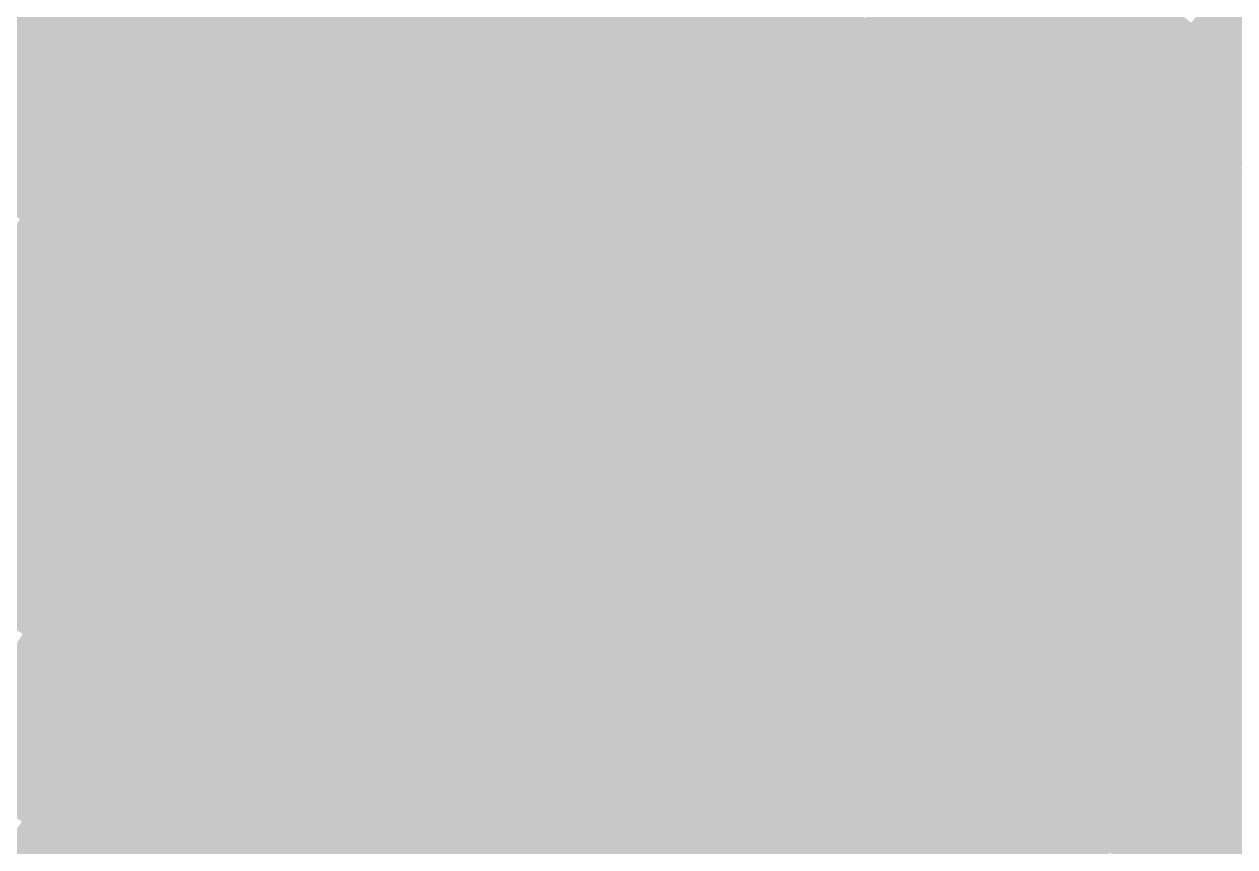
# Model space of a CAD drawing. Header units: inches. Extents: x -266 to 784, y -170 to 213.
# Drawn here: x 57.28 to 88.02, y 85 to 105.87 of the extents above; entities that cross this region are included whole.
import ezdxf

# ---------------------------------------------------------------- set-up
doc = ezdxf.new("R2010")
doc.units = ezdxf.units.IN
doc.header["$MEASUREMENT"] = 0

msp = doc.modelspace()

# ---------------------------------------------------------------- linework, layer by layer
at = {"color": 45, "true_color": 0x998e4c}
msp.add_solid([(79.823707, 107.629809), (80.419406, 108.433017), (82.441033, 105.638421), (83.056265, 106.426768)], dxfattribs=at)
at = {"color": 53, "true_color": 0xc8c663}
msp.add_solid([(60.626478, 107.0207), (61.119376, 107.890787), (63.234638, 105.500619), (63.74874, 106.358348)], dxfattribs=at)
at = {"color": 43, "true_color": 0xbfbb5f}
msp.add_solid([(64.262843, 107.216076), (64.776946, 108.073805), (66.874702, 105.606696), (67.4097, 106.451549)], dxfattribs=at)
at = {"color": 43, "true_color": 0xb6b15b}
msp.add_solid([(67.944698, 107.296403), (68.479695, 108.141256), (70.55742, 105.596641), (71.11299, 106.42811)], dxfattribs=at)
at = {"color": 55, "true_color": 0xaea656}
msp.add_solid([(71.66856, 107.25958), (72.22413, 108.09105), (74.279257, 105.468441), (74.855065, 106.286026)], dxfattribs=at)
at = {"color": 55, "true_color": 0xa59c52}
msp.add_solid([(75.430873, 107.103611), (76.006681, 107.921195), (78.036609, 105.220187), (78.632308, 106.023394)], dxfattribs=at)
at = {"color": 45, "true_color": 0x908548}
msp.add_solid([(83.671496, 107.215114), (84.286728, 108.003461), (86.277487, 105.129422), (86.91188, 105.902432)], dxfattribs=at)
at = {"color": 53, "true_color": 0xced068}
msp.add_solid([(57.039005, 106.712473), (57.510402, 107.594394), (59.640681, 105.280526), (60.133579, 106.150613)], dxfattribs=at)
at = {"color": 55, "true_color": 0x9d924e}
msp.add_solid([(79.228008, 106.826602), (79.823707, 107.629809), (81.825802, 104.850075), (82.441033, 105.638421)], dxfattribs=at)
at = {"color": 43, "true_color": 0xbbb55d}
msp.add_solid([(67.4097, 106.451549), (67.944698, 107.296403), (70.001849, 104.765171), (70.55742, 105.596641)], dxfattribs=at)
at = {"color": 57, "true_color": 0x887b43}
msp.add_solid([(87.546273, 106.675443), (88.180667, 107.448453), (90.137852, 104.494821), (90.791025, 105.25203)], dxfattribs=at)
at = {"color": 53, "true_color": 0xccca65}
msp.add_solid([(60.133579, 106.150613), (60.626478, 107.0207), (62.720535, 104.64289), (63.234638, 105.500619)], dxfattribs=at)
at = {"color": 43, "true_color": 0xc3bf61}
msp.add_solid([(63.74874, 106.358348), (64.262843, 107.216076), (66.339705, 104.761842), (66.874702, 105.606696)], dxfattribs=at)
at = {"color": 43, "true_color": 0xb2aa59}
msp.add_solid([(71.11299, 106.42811), (71.66856, 107.25958), (73.703449, 104.650856), (74.279257, 105.468441)], dxfattribs=at)
at = {"color": 55, "true_color": 0xaaa054}
msp.add_solid([(74.855065, 106.286026), (75.430873, 107.103611), (77.44091, 104.416979), (78.036609, 105.220187)], dxfattribs=at)
at = {"color": 45, "true_color": 0x94894a}
msp.add_solid([(83.056265, 106.426768), (83.671496, 107.215114), (85.643093, 104.356411), (86.277487, 105.129422)], dxfattribs=at)
at = {"color": 53, "true_color": 0xd3d46a}
msp.add_solid([(56.567608, 105.830552), (57.039005, 106.712473), (59.147783, 104.410439), (59.640681, 105.280526)], dxfattribs=at)
at = {"color": 55, "true_color": 0xa19650}
msp.add_solid([(78.632308, 106.023394), (79.228008, 106.826602), (81.21057, 104.061728), (81.825802, 104.850075)], dxfattribs=at)
at = {"color": 57, "true_color": 0x8c7f45}
msp.add_solid([(86.91188, 105.902432), (87.546273, 106.675443), (89.484679, 103.737612), (90.137852, 104.494821)], dxfattribs=at)
at = {"color": 53, "true_color": 0xc8c463}
msp.add_solid([(63.234638, 105.500619), (63.74874, 106.358348), (65.804707, 103.916989), (66.339705, 104.761842)], dxfattribs=at)
at = {"color": 43, "true_color": 0xbfb95f}
msp.add_solid([(66.874702, 105.606696), (67.4097, 106.451549), (69.446279, 103.933702), (70.001849, 104.765171)], dxfattribs=at)
at = {"color": 43, "true_color": 0xb6af5b}
msp.add_solid([(70.55742, 105.596641), (71.11299, 106.42811), (73.12764, 103.833271), (73.703449, 104.650856)], dxfattribs=at)
at = {"color": 45, "true_color": 0x998d4c}
msp.add_solid([(82.441033, 105.638421), (83.056265, 106.426768), (85.0087, 103.583401), (85.643093, 104.356411)], dxfattribs=at)
at = {"color": 53, "true_color": 0xd0ce68}
msp.add_solid([(59.640681, 105.280526), (60.133579, 106.150613), (62.206432, 103.785162), (62.720535, 104.64289)], dxfattribs=at)
at = {"color": 55, "true_color": 0xaea456}
msp.add_solid([(74.279257, 105.468441), (74.855065, 106.286026), (76.84521, 103.613772), (77.44091, 104.416979)], dxfattribs=at)
at = {"color": 53, "true_color": 0xd7d96c}
msp.add_solid([(56.096212, 104.94863), (56.567608, 105.830552), (58.654885, 103.540352), (59.147783, 104.410439)], dxfattribs=at)
at = {"color": 55, "true_color": 0xa59a52}
msp.add_solid([(78.036609, 105.220187), (78.632308, 106.023394), (80.595338, 103.273382), (81.21057, 104.061728)], dxfattribs=at)
at = {"color": 45, "true_color": 0x908348}
msp.add_solid([(86.277487, 105.129422), (86.91188, 105.902432), (88.831507, 102.980403), (89.484679, 103.737612)], dxfattribs=at)
at = {"color": 53, "true_color": 0xccc865}
msp.add_solid([(62.720535, 104.64289), (63.234638, 105.500619), (65.26971, 103.072135), (65.804707, 103.916989)], dxfattribs=at)
at = {"color": 43, "true_color": 0xc3bd61}
msp.add_solid([(66.339705, 104.761842), (66.874702, 105.606696), (68.890709, 103.102232), (69.446279, 103.933702)], dxfattribs=at)
at = {"color": 43, "true_color": 0xbbb35d}
msp.add_solid([(70.001849, 104.765171), (70.55742, 105.596641), (72.551832, 103.015686), (73.12764, 103.833271)], dxfattribs=at)
at = {"color": 43, "true_color": 0xb2a859}
msp.add_solid([(73.703449, 104.650856), (74.279257, 105.468441), (76.249511, 102.810564), (76.84521, 103.613772)], dxfattribs=at)
at = {"color": 55, "true_color": 0x9d914e}
msp.add_solid([(81.825802, 104.850075), (82.441033, 105.638421), (84.374307, 102.81039), (85.0087, 103.583401)], dxfattribs=at)
at = {"color": 53, "true_color": 0xd4d36a}
msp.add_solid([(59.147783, 104.410439), (59.640681, 105.280526), (61.692329, 102.927433), (62.206432, 103.785162)], dxfattribs=at)
at = {"color": 55, "true_color": 0xaa9e54}
msp.add_solid([(77.44091, 104.416979), (78.036609, 105.220187), (79.980107, 102.485036), (80.595338, 103.273382)], dxfattribs=at)
at = {"color": 45, "true_color": 0x94874a}
msp.add_solid([(85.643093, 104.356411), (86.277487, 105.129422), (88.178334, 102.223194), (88.831507, 102.980403)], dxfattribs=at)
at = {"color": 53, "true_color": 0xdbdd6e}
msp.add_solid([(55.624815, 104.066709), (56.096212, 104.94863), (58.161987, 102.670265), (58.654885, 103.540352)], dxfattribs=at)
at = {"color": 55, "true_color": 0xa19450}
msp.add_solid([(81.21057, 104.061728), (81.825802, 104.850075), (83.739914, 102.03738), (84.374307, 102.81039)], dxfattribs=at)
at = {"color": 53, "true_color": 0xd0cc68}
msp.add_solid([(62.206432, 103.785162), (62.720535, 104.64289), (64.734712, 102.227281), (65.26971, 103.072135)], dxfattribs=at)
at = {"color": 53, "true_color": 0xc8c163}
msp.add_solid([(65.804707, 103.916989), (66.339705, 104.761842), (68.335139, 102.270762), (68.890709, 103.102232)], dxfattribs=at)
at = {"color": 43, "true_color": 0xbfb75f}
msp.add_solid([(69.446279, 103.933702), (70.001849, 104.765171), (71.976024, 102.198102), (72.551832, 103.015686)], dxfattribs=at)
at = {"color": 43, "true_color": 0xb6ac5b}
msp.add_solid([(73.12764, 103.833271), (73.703449, 104.650856), (75.653812, 102.007356), (76.249511, 102.810564)], dxfattribs=at)
at = {"color": 53, "true_color": 0xd9d76c}
msp.add_solid([(58.654885, 103.540352), (59.147783, 104.410439), (61.178227, 102.069705), (61.692329, 102.927433)], dxfattribs=at)
at = {"color": 55, "true_color": 0xaea256}
msp.add_solid([(76.84521, 103.613772), (77.44091, 104.416979), (79.364875, 101.696689), (79.980107, 102.485036)], dxfattribs=at)
at = {"color": 45, "true_color": 0x998b4c}
msp.add_solid([(85.0087, 103.583401), (85.643093, 104.356411), (87.525161, 101.465985), (88.178334, 102.223194)], dxfattribs=at)
at = {"color": 53, "true_color": 0xdfe170}
msp.add_solid([(55.153418, 103.184788), (55.624815, 104.066709), (57.669088, 101.800178), (58.161987, 102.670265)], dxfattribs=at)
at = {"color": 53, "true_color": 0xccc565}
msp.add_solid([(65.26971, 103.072135), (65.804707, 103.916989), (67.779568, 101.439293), (68.335139, 102.270762)], dxfattribs=at)
at = {"color": 43, "true_color": 0xc3bb61}
msp.add_solid([(68.890709, 103.102232), (69.446279, 103.933702), (71.400216, 101.380517), (71.976024, 102.198102)], dxfattribs=at)
at = {"color": 55, "true_color": 0xa59852}
msp.add_solid([(80.595338, 103.273382), (81.21057, 104.061728), (83.10552, 101.264369), (83.739914, 102.03738)], dxfattribs=at)
at = {"color": 53, "true_color": 0xd4d06a}
msp.add_solid([(61.692329, 102.927433), (62.206432, 103.785162), (64.199714, 101.382428), (64.734712, 102.227281)], dxfattribs=at)
at = {"color": 43, "true_color": 0xbbb05d}
msp.add_solid([(72.551832, 103.015686), (73.12764, 103.833271), (75.058112, 101.204149), (75.653812, 102.007356)], dxfattribs=at)
at = {"color": 55, "true_color": 0xb2a659}
msp.add_solid([(76.249511, 102.810564), (76.84521, 103.613772), (78.749644, 100.908343), (79.364875, 101.696689)], dxfattribs=at)
at = {"color": 45, "true_color": 0x9d8f4e}
msp.add_solid([(84.374307, 102.81039), (85.0087, 103.583401), (86.871988, 100.708777), (87.525161, 101.465985)], dxfattribs=at)
at = {"color": 53, "true_color": 0xdddb6e}
msp.add_solid([(58.161987, 102.670265), (58.654885, 103.540352), (60.664124, 101.211976), (61.178227, 102.069705)], dxfattribs=at)
at = {"color": 61, "true_color": 0xe4e572}
msp.add_solid([(54.682021, 102.302867), (55.153418, 103.184788), (57.17619, 100.930091), (57.669088, 101.800178)], dxfattribs=at)
at = {"color": 53, "true_color": 0xd0ca68}
msp.add_solid([(64.734712, 102.227281), (65.26971, 103.072135), (67.223998, 100.607823), (67.779568, 101.439293)], dxfattribs=at)
at = {"color": 43, "true_color": 0xc8bf63}
msp.add_solid([(68.335139, 102.270762), (68.890709, 103.102232), (70.824408, 100.562932), (71.400216, 101.380517)], dxfattribs=at)
at = {"color": 43, "true_color": 0xbfb55f}
msp.add_solid([(71.976024, 102.198102), (72.551832, 103.015686), (74.462413, 100.400941), (75.058112, 101.204149)], dxfattribs=at)
at = {"color": 55, "true_color": 0xaa9c54}
msp.add_solid([(79.980107, 102.485036), (80.595338, 103.273382), (82.471127, 100.491359), (83.10552, 101.264369)], dxfattribs=at)
at = {"color": 53, "true_color": 0xe1df70}
msp.add_solid([(57.669088, 101.800178), (58.161987, 102.670265), (60.150021, 100.354247), (60.664124, 101.211976)], dxfattribs=at)
at = {"color": 53, "true_color": 0xd9d46c}
msp.add_solid([(61.178227, 102.069705), (61.692329, 102.927433), (63.664717, 100.537574), (64.199714, 101.382428)], dxfattribs=at)
at = {"color": 43, "true_color": 0xb6aa5b}
msp.add_solid([(75.653812, 102.007356), (76.249511, 102.810564), (78.134412, 100.119996), (78.749644, 100.908343)], dxfattribs=at)
at = {"color": 55, "true_color": 0xa19350}
msp.add_solid([(83.739914, 102.03738), (84.374307, 102.81039), (86.218815, 99.951568), (86.871988, 100.708777)], dxfattribs=at)
at = {"color": 55, "true_color": 0xaea056}
msp.add_solid([(79.364875, 101.696689), (79.980107, 102.485036), (81.836734, 99.718348), (82.471127, 100.491359)], dxfattribs=at)
at = {"color": 53, "true_color": 0xddd96e}
msp.add_solid([(60.664124, 101.211976), (61.178227, 102.069705), (63.129719, 99.692721), (63.664717, 100.537574)], dxfattribs=at)
at = {"color": 53, "true_color": 0xd4ce6a}
msp.add_solid([(64.199714, 101.382428), (64.734712, 102.227281), (66.668428, 99.776353), (67.223998, 100.607823)], dxfattribs=at)
at = {"color": 53, "true_color": 0xccc365}
msp.add_solid([(67.779568, 101.439293), (68.335139, 102.270762), (70.248599, 99.745347), (70.824408, 100.562932)], dxfattribs=at)
at = {"color": 43, "true_color": 0xc3b961}
msp.add_solid([(71.400216, 101.380517), (71.976024, 102.198102), (73.866714, 99.597734), (74.462413, 100.400941)], dxfattribs=at)
at = {"color": 45, "true_color": 0x99894c}
msp.add_solid([(87.525161, 101.465985), (88.178334, 102.223194), (89.9889, 99.287451), (90.660459, 100.028402)], dxfattribs=at)
at = {"color": 41, "true_color": 0xe5e472}
msp.add_solid([(57.17619, 100.930091), (57.669088, 101.800178), (59.635918, 99.496519), (60.150021, 100.354247)], dxfattribs=at)
at = {"color": 43, "true_color": 0xbbae5d}
msp.add_solid([(75.058112, 101.204149), (75.653812, 102.007356), (77.51918, 99.33165), (78.134412, 100.119996)], dxfattribs=at)
at = {"color": 55, "true_color": 0xa59652}
msp.add_solid([(83.10552, 101.264369), (83.739914, 102.03738), (85.565642, 99.194359), (86.218815, 99.951568)], dxfattribs=at)
at = {"color": 53, "true_color": 0xd0c768}
msp.add_solid([(67.223998, 100.607823), (67.779568, 101.439293), (69.672791, 98.927762), (70.248599, 99.745347)], dxfattribs=at)
at = {"color": 55, "true_color": 0xb2a459}
msp.add_solid([(78.749644, 100.908343), (79.364875, 101.696689), (81.20234, 98.945338), (81.836734, 99.718348)], dxfattribs=at)
at = {"color": 45, "true_color": 0x9d8d4e}
msp.add_solid([(86.871988, 100.708777), (87.525161, 101.465985), (89.317341, 98.5465), (89.9889, 99.287451)], dxfattribs=at)
at = {"color": 53, "true_color": 0xe1dd70}
msp.add_solid([(60.150021, 100.354247), (60.664124, 101.211976), (62.594722, 98.847867), (63.129719, 99.692721)], dxfattribs=at)
at = {"color": 53, "true_color": 0xd9d26c}
msp.add_solid([(63.664717, 100.537574), (64.199714, 101.382428), (66.112858, 98.944884), (66.668428, 99.776353)], dxfattribs=at)
at = {"color": 43, "true_color": 0xc8bd63}
msp.add_solid([(70.824408, 100.562932), (71.400216, 101.380517), (73.271014, 98.794526), (73.866714, 99.597734)], dxfattribs=at)
at = {"color": 43, "true_color": 0xbfb25f}
msp.add_solid([(74.462413, 100.400941), (75.058112, 101.204149), (76.903949, 98.543303), (77.51918, 99.33165)], dxfattribs=at)
at = {"color": 55, "true_color": 0xaa9a54}
msp.add_solid([(82.471127, 100.491359), (83.10552, 101.264369), (84.91247, 98.43715), (85.565642, 99.194359)], dxfattribs=at)
at = {"color": 41, "true_color": 0xeae874}
msp.add_solid([(56.683292, 100.060004), (57.17619, 100.930091), (59.121816, 98.63879), (59.635918, 99.496519)], dxfattribs=at)
at = {"color": 43, "true_color": 0xb6a85b}
msp.add_solid([(78.134412, 100.119996), (78.749644, 100.908343), (80.567947, 98.172328), (81.20234, 98.945338)], dxfattribs=at)
at = {"color": 53, "true_color": 0xddd66e}
msp.add_solid([(63.129719, 99.692721), (63.664717, 100.537574), (65.557287, 98.113414), (66.112858, 98.944884)], dxfattribs=at)
at = {"color": 53, "true_color": 0xd4cb6a}
msp.add_solid([(66.668428, 99.776353), (67.223998, 100.607823), (69.096983, 98.110178), (69.672791, 98.927762)], dxfattribs=at)
at = {"color": 53, "true_color": 0xccc165}
msp.add_solid([(70.248599, 99.745347), (70.824408, 100.562932), (72.675315, 97.991319), (73.271014, 98.794526)], dxfattribs=at)
at = {"color": 55, "true_color": 0xa19150}
msp.add_solid([(86.218815, 99.951568), (86.871988, 100.708777), (88.645782, 97.805549), (89.317341, 98.5465)], dxfattribs=at)
at = {"color": 41, "true_color": 0xe5e172}
msp.add_solid([(59.635918, 99.496519), (60.150021, 100.354247), (62.059724, 98.003014), (62.594722, 98.847867)], dxfattribs=at)
at = {"color": 43, "true_color": 0xc3b661}
msp.add_solid([(73.866714, 99.597734), (74.462413, 100.400941), (76.288717, 97.754957), (76.903949, 98.543303)], dxfattribs=at)
at = {"color": 55, "true_color": 0xae9e56}
msp.add_solid([(81.836734, 99.718348), (82.471127, 100.491359), (84.259297, 97.679941), (84.91247, 98.43715)], dxfattribs=at)
at = {"color": 41, "true_color": 0xeeec76}
msp.add_solid([(56.190394, 99.189917), (56.683292, 100.060004), (58.607713, 97.781062), (59.121816, 98.63879)], dxfattribs=at)
at = {"color": 43, "true_color": 0xbbac5d}
msp.add_solid([(77.51918, 99.33165), (78.134412, 100.119996), (79.933554, 97.399317), (80.567947, 98.172328)], dxfattribs=at)
at = {"color": 55, "true_color": 0xa59452}
msp.add_solid([(85.565642, 99.194359), (86.218815, 99.951568), (87.974223, 97.064597), (88.645782, 97.805549)], dxfattribs=at)
at = {"color": 53, "true_color": 0xe1da70}
msp.add_solid([(62.594722, 98.847867), (63.129719, 99.692721), (65.001717, 97.281945), (65.557287, 98.113414)], dxfattribs=at)
at = {"color": 53, "true_color": 0xd9cf6c}
msp.add_solid([(66.112858, 98.944884), (66.668428, 99.776353), (68.521175, 97.292593), (69.096983, 98.110178)], dxfattribs=at)
at = {"color": 53, "true_color": 0xd0c568}
msp.add_solid([(69.672791, 98.927762), (70.248599, 99.745347), (72.079616, 97.188111), (72.675315, 97.991319)], dxfattribs=at)
at = {"color": 43, "true_color": 0xc8ba63}
msp.add_solid([(73.271014, 98.794526), (73.866714, 99.597734), (75.673486, 96.966611), (76.288717, 97.754957)], dxfattribs=at)
at = {"color": 55, "true_color": 0xb2a259}
msp.add_solid([(81.20234, 98.945338), (81.836734, 99.718348), (83.606124, 96.922732), (84.259297, 97.679941)], dxfattribs=at)
at = {"color": 41, "true_color": 0xeae574}
msp.add_solid([(59.121816, 98.63879), (59.635918, 99.496519), (61.524726, 97.15816), (62.059724, 98.003014)], dxfattribs=at)
at = {"color": 43, "true_color": 0xbfb05f}
msp.add_solid([(76.903949, 98.543303), (77.51918, 99.33165), (79.299161, 96.626307), (79.933554, 97.399317)], dxfattribs=at)
at = {"color": 51, "true_color": 0xf2f079}
msp.add_solid([(55.697496, 98.31983), (56.190394, 99.189917), (58.09361, 96.923333), (58.607713, 97.781062)], dxfattribs=at)
at = {"color": 55, "true_color": 0xaa9854}
msp.add_solid([(84.91247, 98.43715), (85.565642, 99.194359), (87.302664, 96.323646), (87.974223, 97.064597)], dxfattribs=at)
at = {"color": 41, "true_color": 0xe5de72}
msp.add_solid([(62.059724, 98.003014), (62.594722, 98.847867), (64.446147, 96.450475), (65.001717, 97.281945)], dxfattribs=at)
at = {"color": 53, "true_color": 0xddd36e}
msp.add_solid([(65.557287, 98.113414), (66.112858, 98.944884), (67.945367, 96.475008), (68.521175, 97.292593)], dxfattribs=at)
at = {"color": 53, "true_color": 0xd4c96a}
msp.add_solid([(69.096983, 98.110178), (69.672791, 98.927762), (71.483917, 96.384904), (72.079616, 97.188111)], dxfattribs=at)
at = {"color": 43, "true_color": 0xccbe65}
msp.add_solid([(72.675315, 97.991319), (73.271014, 98.794526), (75.058254, 96.178264), (75.673486, 96.966611)], dxfattribs=at)
at = {"color": 43, "true_color": 0xb6a65b}
msp.add_solid([(80.567947, 98.172328), (81.20234, 98.945338), (82.952951, 96.165524), (83.606124, 96.922732)], dxfattribs=at)
at = {"color": 41, "true_color": 0xeee976}
msp.add_solid([(58.607713, 97.781062), (59.121816, 98.63879), (60.989729, 96.313306), (61.524726, 97.15816)], dxfattribs=at)
at = {"color": 43, "true_color": 0xc3b461}
msp.add_solid([(76.288717, 97.754957), (76.903949, 98.543303), (78.664767, 95.853296), (79.299161, 96.626307)], dxfattribs=at)
at = {"color": 55, "true_color": 0xae9c56}
msp.add_solid([(84.259297, 97.679941), (84.91247, 98.43715), (86.631105, 95.582695), (87.302664, 96.323646)], dxfattribs=at)
at = {"color": 51, "true_color": 0xf6f57b}
msp.add_solid([(55.204598, 97.449743), (55.697496, 98.31983), (57.579507, 96.065604), (58.09361, 96.923333)], dxfattribs=at)
at = {"color": 53, "true_color": 0xe1d770}
msp.add_solid([(65.001717, 97.281945), (65.557287, 98.113414), (67.369558, 95.657423), (67.945367, 96.475008)], dxfattribs=at)
at = {"color": 53, "true_color": 0xd9cd6c}
msp.add_solid([(68.521175, 97.292593), (69.096983, 98.110178), (70.888217, 95.581696), (71.483917, 96.384904)], dxfattribs=at)
at = {"color": 43, "true_color": 0xbbaa5d}
msp.add_solid([(79.933554, 97.399317), (80.567947, 98.172328), (82.299778, 95.408315), (82.952951, 96.165524)], dxfattribs=at)
at = {"color": 41, "true_color": 0xf2ed79}
msp.add_solid([(58.09361, 96.923333), (58.607713, 97.781062), (60.454731, 95.468453), (60.989729, 96.313306)], dxfattribs=at)
at = {"color": 41, "true_color": 0xeae274}
msp.add_solid([(61.524726, 97.15816), (62.059724, 98.003014), (63.890577, 95.619005), (64.446147, 96.450475)], dxfattribs=at)
at = {"color": 53, "true_color": 0xd0c268}
msp.add_solid([(72.079616, 97.188111), (72.675315, 97.991319), (74.443022, 95.389918), (75.058254, 96.178264)], dxfattribs=at)
at = {"color": 43, "true_color": 0xc8b863}
msp.add_solid([(75.673486, 96.966611), (76.288717, 97.754957), (78.030374, 95.080286), (78.664767, 95.853296)], dxfattribs=at)
at = {"color": 55, "true_color": 0xa59352}
msp.add_solid([(87.974223, 97.064597), (88.645782, 97.805549), (90.329811, 94.876368), (91.019352, 95.600615)], dxfattribs=at)
at = {"color": 51, "true_color": 0xfbf97d}
msp.add_solid([(54.711699, 96.579656), (55.204598, 97.449743), (57.065405, 95.207876), (57.579507, 96.065604)], dxfattribs=at)
at = {"color": 55, "true_color": 0xb2a059}
msp.add_solid([(83.606124, 96.922732), (84.259297, 97.679941), (85.959546, 94.841744), (86.631105, 95.582695)], dxfattribs=at)
at = {"color": 41, "true_color": 0xeee676}
msp.add_solid([(60.989729, 96.313306), (61.524726, 97.15816), (63.335007, 94.787536), (63.890577, 95.619005)], dxfattribs=at)
at = {"color": 41, "true_color": 0xe5db72}
msp.add_solid([(64.446147, 96.450475), (65.001717, 97.281945), (66.79375, 94.839838), (67.369558, 95.657423)], dxfattribs=at)
at = {"color": 53, "true_color": 0xddd16e}
msp.add_solid([(67.945367, 96.475008), (68.521175, 97.292593), (70.292518, 94.778489), (70.888217, 95.581696)], dxfattribs=at)
at = {"color": 53, "true_color": 0xd4c66a}
msp.add_solid([(71.483917, 96.384904), (72.079616, 97.188111), (73.827791, 94.601571), (74.443022, 95.389918)], dxfattribs=at)
at = {"color": 43, "true_color": 0xbfae5f}
msp.add_solid([(79.299161, 96.626307), (79.933554, 97.399317), (81.646605, 94.651106), (82.299778, 95.408315)], dxfattribs=at)
at = {"color": 51, "true_color": 0xf6f27b}
msp.add_solid([(57.579507, 96.065604), (58.09361, 96.923333), (59.919733, 94.623599), (60.454731, 95.468453)], dxfattribs=at)
at = {"color": 43, "true_color": 0xccbc65}
msp.add_solid([(75.058254, 96.178264), (75.673486, 96.966611), (77.395981, 94.307275), (78.030374, 95.080286)], dxfattribs=at)
at = {"color": 33, "true_color": 0xb6a45b}
msp.add_solid([(82.952951, 96.165524), (83.606124, 96.922732), (85.287987, 94.100793), (85.959546, 94.841744)], dxfattribs=at)
at = {"color": 55, "true_color": 0xaa9654}
msp.add_solid([(87.302664, 96.323646), (87.974223, 97.064597), (89.640271, 94.152121), (90.329811, 94.876368)], dxfattribs=at)
at = {"color": 43, "true_color": 0xc3b261}
msp.add_solid([(78.664767, 95.853296), (79.299161, 96.626307), (80.993433, 93.893897), (81.646605, 94.651106)], dxfattribs=at)
at = {"color": 41, "true_color": 0xf2eb79}
msp.add_solid([(60.454731, 95.468453), (60.989729, 96.313306), (62.779436, 93.956066), (63.335007, 94.787536)], dxfattribs=at)
at = {"color": 41, "true_color": 0xeae074}
msp.add_solid([(63.890577, 95.619005), (64.446147, 96.450475), (66.217942, 94.022254), (66.79375, 94.839838)], dxfattribs=at)
at = {"color": 53, "true_color": 0xe1d570}
msp.add_solid([(67.369558, 95.657423), (67.945367, 96.475008), (69.696819, 93.975281), (70.292518, 94.778489)], dxfattribs=at)
at = {"color": 53, "true_color": 0xd9ca6c}
msp.add_solid([(70.888217, 95.581696), (71.483917, 96.384904), (73.212559, 93.813225), (73.827791, 94.601571)], dxfattribs=at)
at = {"color": 55, "true_color": 0xae9a56}
msp.add_solid([(86.631105, 95.582695), (87.302664, 96.323646), (88.95073, 93.427874), (89.640271, 94.152121)], dxfattribs=at)
at = {"color": 51, "true_color": 0xfbf67d}
msp.add_solid([(57.065405, 95.207876), (57.579507, 96.065604), (59.384736, 93.778746), (59.919733, 94.623599)], dxfattribs=at)
at = {"color": 53, "true_color": 0xd0c068}
msp.add_solid([(74.443022, 95.389918), (75.058254, 96.178264), (76.761587, 93.534265), (77.395981, 94.307275)], dxfattribs=at)
at = {"color": 43, "true_color": 0xbba85d}
msp.add_solid([(82.299778, 95.408315), (82.952951, 96.165524), (84.616428, 93.359842), (85.287987, 94.100793)], dxfattribs=at)
at = {"color": 41, "true_color": 0xeee476}
msp.add_solid([(63.335007, 94.787536), (63.890577, 95.619005), (65.642134, 93.204669), (66.217942, 94.022254)], dxfattribs=at)
at = {"color": 41, "true_color": 0xe5d972}
msp.add_solid([(66.79375, 94.839838), (67.369558, 95.657423), (69.101119, 93.172074), (69.696819, 93.975281)], dxfattribs=at)
at = {"color": 43, "true_color": 0xc8b663}
msp.add_solid([(78.030374, 95.080286), (78.664767, 95.853296), (80.34026, 93.136688), (80.993433, 93.893897)], dxfattribs=at)
at = {"color": 41, "true_color": 0xf6ef7b}
msp.add_solid([(59.919733, 94.623599), (60.454731, 95.468453), (62.223866, 93.124597), (62.779436, 93.956066)], dxfattribs=at)
at = {"color": 53, "true_color": 0xddce6e}
msp.add_solid([(70.292518, 94.778489), (70.888217, 95.581696), (72.597328, 93.024878), (73.212559, 93.813225)], dxfattribs=at)
at = {"color": 53, "true_color": 0xd4c46a}
msp.add_solid([(73.827791, 94.601571), (74.443022, 95.389918), (76.127194, 92.761254), (76.761587, 93.534265)], dxfattribs=at)
at = {"color": 43, "true_color": 0xbfab5f}
msp.add_solid([(81.646605, 94.651106), (82.299778, 95.408315), (83.944869, 92.618891), (84.616428, 93.359842)], dxfattribs=at)
at = {"color": 55, "true_color": 0xb29e59}
msp.add_solid([(85.959546, 94.841744), (86.631105, 95.582695), (88.26119, 92.703627), (88.95073, 93.427874)], dxfattribs=at)
at = {"color": 51, "true_color": 0xfffa7f}
msp.add_solid([(56.551302, 94.350147), (57.065405, 95.207876), (58.849738, 92.933892), (59.384736, 93.778746)], dxfattribs=at)
at = {"color": 43, "true_color": 0xccb965}
msp.add_solid([(77.395981, 94.307275), (78.030374, 95.080286), (79.687087, 92.379479), (80.34026, 93.136688)], dxfattribs=at)
at = {"color": 41, "true_color": 0xf2e879}
msp.add_solid([(62.779436, 93.956066), (63.335007, 94.787536), (65.066326, 92.387084), (65.642134, 93.204669)], dxfattribs=at)
at = {"color": 41, "true_color": 0xeadd74}
msp.add_solid([(66.217942, 94.022254), (66.79375, 94.839838), (68.50542, 92.368866), (69.101119, 93.172074)], dxfattribs=at)
at = {"color": 53, "true_color": 0xe1d270}
msp.add_solid([(69.696819, 93.975281), (70.292518, 94.778489), (71.982096, 92.236532), (72.597328, 93.024878)], dxfattribs=at)
at = {"color": 33, "true_color": 0xb6a25b}
msp.add_solid([(85.287987, 94.100793), (85.959546, 94.841744), (87.571649, 91.97938), (88.26119, 92.703627)], dxfattribs=at)
at = {"color": 51, "true_color": 0xfbf37d}
msp.add_solid([(59.384736, 93.778746), (59.919733, 94.623599), (61.668296, 92.293127), (62.223866, 93.124597)], dxfattribs=at)
at = {"color": 53, "true_color": 0xd9c86c}
msp.add_solid([(73.212559, 93.813225), (73.827791, 94.601571), (75.492801, 91.988244), (76.127194, 92.761254)], dxfattribs=at)
at = {"color": 43, "true_color": 0xc3af61}
msp.add_solid([(80.993433, 93.893897), (81.646605, 94.651106), (83.27331, 91.87794), (83.944869, 92.618891)], dxfattribs=at)
at = {"color": 51, "true_color": 0xfefb7a}
msp.add_solid([(56.037199, 93.492418), (56.551302, 94.350147), (58.314741, 92.089039), (58.849738, 92.933892)], dxfattribs=at)
at = {"color": 43, "true_color": 0xd0bd68}
msp.add_solid([(76.761587, 93.534265), (77.395981, 94.307275), (79.033914, 91.62227), (79.687087, 92.379479)], dxfattribs=at)
at = {"color": 33, "true_color": 0xbba55d}
msp.add_solid([(84.616428, 93.359842), (85.287987, 94.100793), (86.882109, 91.255132), (87.571649, 91.97938)], dxfattribs=at)
at = {"color": 51, "true_color": 0xfff77f}
msp.add_solid([(58.849738, 92.933892), (59.384736, 93.778746), (61.112726, 91.461657), (61.668296, 92.293127)], dxfattribs=at)
at = {"color": 41, "true_color": 0xf6ec7b}
msp.add_solid([(62.223866, 93.124597), (62.779436, 93.956066), (64.490517, 91.569499), (65.066326, 92.387084)], dxfattribs=at)
at = {"color": 41, "true_color": 0xeee176}
msp.add_solid([(65.642134, 93.204669), (66.217942, 94.022254), (67.909721, 91.565659), (68.50542, 92.368866)], dxfattribs=at)
at = {"color": 53, "true_color": 0xe5d672}
msp.add_solid([(69.101119, 93.172074), (69.696819, 93.975281), (71.366865, 91.448186), (71.982096, 92.236532)], dxfattribs=at)
at = {"color": 53, "true_color": 0xddcc6e}
msp.add_solid([(72.597328, 93.024878), (73.212559, 93.813225), (74.858408, 91.215233), (75.492801, 91.988244)], dxfattribs=at)
at = {"color": 43, "true_color": 0xc8b363}
msp.add_solid([(80.34026, 93.136688), (80.993433, 93.893897), (82.601751, 91.136988), (83.27331, 91.87794)], dxfattribs=at)
at = {"color": 51, "true_color": 0xfefb73}
msp.add_solid([(55.523096, 92.63469), (56.037199, 93.492418), (57.779743, 91.244185), (58.314741, 92.089039)], dxfattribs=at)
at = {"color": 53, "true_color": 0xd4c16a}
msp.add_solid([(76.127194, 92.761254), (76.761587, 93.534265), (78.380741, 90.865062), (79.033914, 91.62227)], dxfattribs=at)
at = {"color": 41, "true_color": 0xf2e579}
msp.add_solid([(65.066326, 92.387084), (65.642134, 93.204669), (67.314021, 90.762451), (67.909721, 91.565659)], dxfattribs=at)
at = {"color": 41, "true_color": 0xeada74}
msp.add_solid([(68.50542, 92.368866), (69.101119, 93.172074), (70.751633, 90.659839), (71.366865, 91.448186)], dxfattribs=at)
at = {"color": 43, "true_color": 0xccb765}
msp.add_solid([(79.687087, 92.379479), (80.34026, 93.136688), (81.930192, 90.396037), (82.601751, 91.136988)], dxfattribs=at)
at = {"color": 43, "true_color": 0xbfa95f}
msp.add_solid([(83.944869, 92.618891), (84.616428, 93.359842), (86.192568, 90.530885), (86.882109, 91.255132)], dxfattribs=at)
at = {"color": 51, "true_color": 0xfef87a}
msp.add_solid([(58.314741, 92.089039), (58.849738, 92.933892), (60.557155, 90.630188), (61.112726, 91.461657)], dxfattribs=at)
at = {"color": 51, "true_color": 0xfbf07d}
msp.add_solid([(61.668296, 92.293127), (62.223866, 93.124597), (63.914709, 90.751914), (64.490517, 91.569499)], dxfattribs=at)
at = {"color": 53, "true_color": 0xe1cf70}
msp.add_solid([(71.982096, 92.236532), (72.597328, 93.024878), (74.224014, 90.442223), (74.858408, 91.215233)], dxfattribs=at)
at = {"color": 51, "true_color": 0xfefa6d}
msp.add_solid([(55.008994, 91.776961), (55.523096, 92.63469), (57.244745, 90.399331), (57.779743, 91.244185)], dxfattribs=at)
at = {"color": 53, "true_color": 0xd9c56c}
msp.add_solid([(75.492801, 91.988244), (76.127194, 92.761254), (77.727568, 90.107853), (78.380741, 90.865062)], dxfattribs=at)
at = {"color": 43, "true_color": 0xc3ad61}
msp.add_solid([(83.27331, 91.87794), (83.944869, 92.618891), (85.503028, 89.806638), (86.192568, 90.530885)], dxfattribs=at)
at = {"color": 33, "true_color": 0xb6a05b}
msp.add_solid([(87.571649, 91.97938), (88.26119, 92.703627), (89.802561, 89.802561), (90.509668, 90.509668)], dxfattribs=at)
at = {"color": 51, "true_color": 0xfff47f}
msp.add_solid([(61.112726, 91.461657), (61.668296, 92.293127), (63.338901, 89.934329), (63.914709, 90.751914)], dxfattribs=at)
at = {"color": 41, "true_color": 0xf6e97b}
msp.add_solid([(64.490517, 91.569499), (65.066326, 92.387084), (66.718322, 89.959244), (67.314021, 90.762451)], dxfattribs=at)
at = {"color": 41, "true_color": 0xeede76}
msp.add_solid([(67.909721, 91.565659), (68.50542, 92.368866), (70.136401, 89.871493), (70.751633, 90.659839)], dxfattribs=at)
at = {"color": 53, "true_color": 0xe5d372}
msp.add_solid([(71.366865, 91.448186), (71.982096, 92.236532), (73.589621, 89.669213), (74.224014, 90.442223)], dxfattribs=at)
at = {"color": 43, "true_color": 0xd0bb68}
msp.add_solid([(79.033914, 91.62227), (79.687087, 92.379479), (81.258634, 89.655086), (81.930192, 90.396037)], dxfattribs=at)
at = {"color": 51, "true_color": 0xfef773}
msp.add_solid([(57.779743, 91.244185), (58.314741, 92.089039), (60.001585, 89.798718), (60.557155, 90.630188)], dxfattribs=at)
at = {"color": 53, "true_color": 0xddc96e}
msp.add_solid([(74.858408, 91.215233), (75.492801, 91.988244), (77.074395, 89.350644), (77.727568, 90.107853)], dxfattribs=at)
at = {"color": 33, "true_color": 0xbba35d}
msp.add_solid([(86.882109, 91.255132), (87.571649, 91.97938), (89.095454, 89.095454), (89.802561, 89.802561)], dxfattribs=at)
at = {"color": 43, "true_color": 0xd4bf6a}
msp.add_solid([(78.380741, 90.865062), (79.033914, 91.62227), (80.587075, 88.914135), (81.258634, 89.655086)], dxfattribs=at)
at = {"color": 43, "true_color": 0xc8b163}
msp.add_solid([(82.601751, 91.136988), (83.27331, 91.87794), (84.813487, 89.082391), (85.503028, 89.806638)], dxfattribs=at)
at = {"color": 51, "true_color": 0xfef47a}
msp.add_solid([(60.557155, 90.630188), (61.112726, 91.461657), (62.763093, 89.116745), (63.338901, 89.934329)], dxfattribs=at)
at = {"color": 41, "true_color": 0xfbed7d}
msp.add_solid([(63.914709, 90.751914), (64.490517, 91.569499), (66.122623, 89.156036), (66.718322, 89.959244)], dxfattribs=at)
at = {"color": 41, "true_color": 0xf2e279}
msp.add_solid([(67.314021, 90.762451), (67.909721, 91.565659), (69.52117, 89.083146), (70.136401, 89.871493)], dxfattribs=at)
at = {"color": 41, "true_color": 0xead774}
msp.add_solid([(70.751633, 90.659839), (71.366865, 91.448186), (72.955228, 88.896202), (73.589621, 89.669213)], dxfattribs=at)
at = {"color": 51, "true_color": 0xfef76d}
msp.add_solid([(57.244745, 90.399331), (57.779743, 91.244185), (59.446015, 88.967249), (60.001585, 89.798718)], dxfattribs=at)
at = {"color": 53, "true_color": 0xe1cd70}
msp.add_solid([(74.224014, 90.442223), (74.858408, 91.215233), (76.421223, 88.593435), (77.074395, 89.350644)], dxfattribs=at)
at = {"color": 43, "true_color": 0xccb565}
msp.add_solid([(81.930192, 90.396037), (82.601751, 91.136988), (84.123946, 88.358144), (84.813487, 89.082391)], dxfattribs=at)
at = {"color": 43, "true_color": 0xbfa75f}
msp.add_solid([(86.192568, 90.530885), (86.882109, 91.255132), (88.388348, 88.388348), (89.095454, 89.095454)], dxfattribs=at)
at = {"color": 51, "true_color": 0xfff17f}
msp.add_solid([(63.338901, 89.934329), (63.914709, 90.751914), (65.526923, 88.352828), (66.122623, 89.156036)], dxfattribs=at)
at = {"color": 41, "true_color": 0xf6e67b}
msp.add_solid([(66.718322, 89.959244), (67.314021, 90.762451), (68.905938, 88.2948), (69.52117, 89.083146)], dxfattribs=at)
at = {"color": 53, "true_color": 0xd9c26c}
msp.add_solid([(77.727568, 90.107853), (78.380741, 90.865062), (79.915516, 88.173184), (80.587075, 88.914135)], dxfattribs=at)
at = {"color": 51, "true_color": 0xfef666}
msp.add_solid([(56.709748, 89.554478), (57.244745, 90.399331), (58.890445, 88.135779), (59.446015, 88.967249)], dxfattribs=at)
at = {"color": 51, "true_color": 0xfef473}
msp.add_solid([(60.001585, 89.798718), (60.557155, 90.630188), (62.187285, 88.29916), (62.763093, 89.116745)], dxfattribs=at)
at = {"color": 41, "true_color": 0xeedb76}
msp.add_solid([(70.136401, 89.871493), (70.751633, 90.659839), (72.320834, 88.123192), (72.955228, 88.896202)], dxfattribs=at)
at = {"color": 53, "true_color": 0xe5d172}
msp.add_solid([(73.589621, 89.669213), (74.224014, 90.442223), (75.76805, 87.836226), (76.421223, 88.593435)], dxfattribs=at)
at = {"color": 43, "true_color": 0xd0b868}
msp.add_solid([(81.258634, 89.655086), (81.930192, 90.396037), (83.434406, 87.633897), (84.123946, 88.358144)], dxfattribs=at)
at = {"color": 43, "true_color": 0xc3ab61}
msp.add_solid([(85.503028, 89.806638), (86.192568, 90.530885), (87.681241, 87.681241), (88.388348, 88.388348)], dxfattribs=at)
at = {"color": 53, "true_color": 0xddc66e}
msp.add_solid([(77.074395, 89.350644), (77.727568, 90.107853), (79.243957, 87.432233), (79.915516, 88.173184)], dxfattribs=at)
at = {"color": 51, "true_color": 0xfef36d}
msp.add_solid([(59.446015, 88.967249), (60.001585, 89.798718), (61.611476, 87.481575), (62.187285, 88.29916)], dxfattribs=at)
at = {"color": 51, "true_color": 0xfef17a}
msp.add_solid([(62.763093, 89.116745), (63.338901, 89.934329), (64.931224, 87.549621), (65.526923, 88.352828)], dxfattribs=at)
at = {"color": 41, "true_color": 0xfbea7d}
msp.add_solid([(66.122623, 89.156036), (66.718322, 89.959244), (68.290707, 87.506453), (68.905938, 88.2948)], dxfattribs=at)
at = {"color": 41, "true_color": 0xf2df79}
msp.add_solid([(69.52117, 89.083146), (70.136401, 89.871493), (71.686441, 87.350181), (72.320834, 88.123192)], dxfattribs=at)
at = {"color": 43, "true_color": 0xc8ae63}
msp.add_solid([(84.813487, 89.082391), (85.503028, 89.806638), (86.974134, 86.974134), (87.681241, 87.681241)], dxfattribs=at)
at = {"color": 51, "true_color": 0xfef660}
msp.add_solid([(56.17475, 88.709624), (56.709748, 89.554478), (58.334874, 87.304309), (58.890445, 88.135779)], dxfattribs=at)
at = {"color": 41, "true_color": 0xead574}
msp.add_solid([(72.955228, 88.896202), (73.589621, 89.669213), (75.114877, 87.079017), (75.76805, 87.836226)], dxfattribs=at)
at = {"color": 43, "true_color": 0xd4bc6a}
msp.add_solid([(80.587075, 88.914135), (81.258634, 89.655086), (82.744865, 86.90965), (83.434406, 87.633897)], dxfattribs=at)
at = {"color": 41, "true_color": 0xffee7f}
msp.add_solid([(65.526923, 88.352828), (66.122623, 89.156036), (67.675475, 86.718107), (68.290707, 87.506453)], dxfattribs=at)
at = {"color": 53, "true_color": 0xe1ca70}
msp.add_solid([(76.421223, 88.593435), (77.074395, 89.350644), (78.572398, 86.691282), (79.243957, 87.432233)], dxfattribs=at)
at = {"color": 51, "true_color": 0xfef366}
msp.add_solid([(58.890445, 88.135779), (59.446015, 88.967249), (61.035668, 86.66399), (61.611476, 87.481575)], dxfattribs=at)
at = {"color": 51, "true_color": 0xfef173}
msp.add_solid([(62.187285, 88.29916), (62.763093, 89.116745), (64.335525, 86.746413), (64.931224, 87.549621)], dxfattribs=at)
at = {"color": 41, "true_color": 0xf6e37b}
msp.add_solid([(68.905938, 88.2948), (69.52117, 89.083146), (71.052048, 86.577171), (71.686441, 87.350181)], dxfattribs=at)
at = {"color": 41, "true_color": 0xeed876}
msp.add_solid([(72.320834, 88.123192), (72.955228, 88.896202), (74.461704, 86.321808), (75.114877, 87.079017)], dxfattribs=at)
at = {"color": 53, "true_color": 0xd9c06c}
msp.add_solid([(79.915516, 88.173184), (80.587075, 88.914135), (82.055325, 86.185403), (82.744865, 86.90965)], dxfattribs=at)
at = {"color": 43, "true_color": 0xccb265}
msp.add_solid([(84.123946, 88.358144), (84.813487, 89.082391), (86.267027, 86.267027), (86.974134, 86.974134)], dxfattribs=at)
at = {"color": 51, "true_color": 0xfef65a}
msp.add_solid([(55.639752, 87.864771), (56.17475, 88.709624), (57.779304, 86.47284), (58.334874, 87.304309)], dxfattribs=at)
at = {"color": 53, "true_color": 0xe5ce72}
msp.add_solid([(75.76805, 87.836226), (76.421223, 88.593435), (77.900839, 85.950331), (78.572398, 86.691282)], dxfattribs=at)
at = {"color": 51, "true_color": 0xfef06d}
msp.add_solid([(61.611476, 87.481575), (62.187285, 88.29916), (63.739826, 85.943206), (64.335525, 86.746413)], dxfattribs=at)
at = {"color": 41, "true_color": 0xfeee7a}
msp.add_solid([(64.931224, 87.549621), (65.526923, 88.352828), (67.060243, 85.929761), (67.675475, 86.718107)], dxfattribs=at)
at = {"color": 41, "true_color": 0xfbe77d}
msp.add_solid([(68.290707, 87.506453), (68.905938, 88.2948), (70.417655, 85.80416), (71.052048, 86.577171)], dxfattribs=at)
at = {"color": 43, "true_color": 0xd0b668}
msp.add_solid([(83.434406, 87.633897), (84.123946, 88.358144), (85.559921, 85.559921), (86.267027, 86.267027)], dxfattribs=at)
at = {"color": 43, "true_color": 0xc3a861}
msp.add_solid([(87.681241, 87.681241), (88.388348, 88.388348), (89.806638, 85.503028), (90.530885, 86.192568)], dxfattribs=at)
at = {"color": 51, "true_color": 0xfef260}
msp.add_solid([(58.334874, 87.304309), (58.890445, 88.135779), (60.45986, 85.846405), (61.035668, 86.66399)], dxfattribs=at)
at = {"color": 41, "true_color": 0xf2dc79}
msp.add_solid([(71.686441, 87.350181), (72.320834, 88.123192), (73.808531, 85.5646), (74.461704, 86.321808)], dxfattribs=at)
at = {"color": 53, "true_color": 0xddc46e}
msp.add_solid([(79.243957, 87.432233), (79.915516, 88.173184), (81.365784, 85.461156), (82.055325, 86.185403)], dxfattribs=at)
at = {"color": 51, "true_color": 0xfef553}
msp.add_solid([(55.104755, 87.019917), (55.639752, 87.864771), (57.223734, 85.64137), (57.779304, 86.47284)], dxfattribs=at)
at = {"color": 41, "true_color": 0xead274}
msp.add_solid([(75.114877, 87.079017), (75.76805, 87.836226), (77.22928, 85.209379), (77.900839, 85.950331)], dxfattribs=at)
at = {"color": 43, "true_color": 0xd4ba6a}
msp.add_solid([(82.744865, 86.90965), (83.434406, 87.633897), (84.852814, 84.852814), (85.559921, 85.559921)], dxfattribs=at)
at = {"color": 43, "true_color": 0xc8ac63}
msp.add_solid([(86.974134, 86.974134), (87.681241, 87.681241), (89.082391, 84.813487), (89.806638, 85.503028)], dxfattribs=at)
at = {"color": 51, "true_color": 0xfef25a}
msp.add_solid([(57.779304, 86.47284), (58.334874, 87.304309), (59.884052, 85.028821), (60.45986, 85.846405)], dxfattribs=at)
at = {"color": 41, "true_color": 0xfeef66}
msp.add_solid([(61.035668, 86.66399), (61.611476, 87.481575), (63.144126, 85.139998), (63.739826, 85.943206)], dxfattribs=at)
at = {"color": 41, "true_color": 0xfeed73}
msp.add_solid([(64.335525, 86.746413), (64.931224, 87.549621), (66.445012, 85.141414), (67.060243, 85.929761)], dxfattribs=at)
at = {"color": 41, "true_color": 0xffeb7f}
msp.add_solid([(67.675475, 86.718107), (68.290707, 87.506453), (69.783261, 85.03115), (70.417655, 85.80416)], dxfattribs=at)
at = {"color": 41, "true_color": 0xf6e07b}
msp.add_solid([(71.052048, 86.577171), (71.686441, 87.350181), (73.155358, 84.807391), (73.808531, 85.5646)], dxfattribs=at)
at = {"color": 53, "true_color": 0xe1c870}
msp.add_solid([(78.572398, 86.691282), (79.243957, 87.432233), (80.676244, 84.736909), (81.365784, 85.461156)], dxfattribs=at)
at = {"color": 41, "true_color": 0xeed676}
msp.add_solid([(74.461704, 86.321808), (75.114877, 87.079017), (76.557721, 84.468428), (77.22928, 85.209379)], dxfattribs=at)
at = {"color": 41, "true_color": 0xfeec6d}
msp.add_solid([(63.739826, 85.943206), (64.335525, 86.746413), (65.82978, 84.353068), (66.445012, 85.141414)], dxfattribs=at)
at = {"color": 41, "true_color": 0xfeeb7a}
msp.add_solid([(67.060243, 85.929761), (67.675475, 86.718107), (69.148868, 84.258139), (69.783261, 85.03115)], dxfattribs=at)
at = {"color": 53, "true_color": 0xe5cb72}
msp.add_solid([(77.900839, 85.950331), (78.572398, 86.691282), (79.986703, 84.012662), (80.676244, 84.736909)], dxfattribs=at)
at = {"color": 43, "true_color": 0xd9bd6c}
msp.add_solid([(82.055325, 86.185403), (82.744865, 86.90965), (84.145707, 84.145707), (84.852814, 84.852814)], dxfattribs=at)
at = {"color": 43, "true_color": 0xccb065}
msp.add_solid([(86.267027, 86.267027), (86.974134, 86.974134), (88.358144, 84.123946), (89.082391, 84.813487)], dxfattribs=at)
at = {"color": 51, "true_color": 0xfef153}
msp.add_solid([(57.223734, 85.64137), (57.779304, 86.47284), (59.308244, 84.211236), (59.884052, 85.028821)], dxfattribs=at)
at = {"color": 41, "true_color": 0xfeee60}
msp.add_solid([(60.45986, 85.846405), (61.035668, 86.66399), (62.548427, 84.336791), (63.144126, 85.139998)], dxfattribs=at)
at = {"color": 41, "true_color": 0xfbe47d}
msp.add_solid([(70.417655, 85.80416), (71.052048, 86.577171), (72.502186, 84.050182), (73.155358, 84.807391)], dxfattribs=at)
at = {"color": 41, "true_color": 0xf2d979}
msp.add_solid([(73.808531, 85.5646), (74.461704, 86.321808), (75.886162, 83.727477), (76.557721, 84.468428)], dxfattribs=at)
at = {"color": 53, "true_color": 0xddc16e}
msp.add_solid([(81.365784, 85.461156), (82.055325, 86.185403), (83.4386, 83.4386), (84.145707, 84.145707)], dxfattribs=at)
at = {"color": 43, "true_color": 0xd0b368}
msp.add_solid([(85.559921, 85.559921), (86.267027, 86.267027), (87.633897, 83.434406), (88.358144, 84.123946)], dxfattribs=at)
at = {"color": 41, "true_color": 0xfeee5a}
msp.add_solid([(59.884052, 85.028821), (60.45986, 85.846405), (61.952728, 83.533583), (62.548427, 84.336791)], dxfattribs=at)
at = {"color": 41, "true_color": 0xfeec66}
msp.add_solid([(63.144126, 85.139998), (63.739826, 85.943206), (65.214549, 83.564721), (65.82978, 84.353068)], dxfattribs=at)
at = {"color": 41, "true_color": 0xfeea73}
msp.add_solid([(66.445012, 85.141414), (67.060243, 85.929761), (68.514475, 83.485129), (69.148868, 84.258139)], dxfattribs=at)
at = {"color": 41, "true_color": 0xffe87f}
msp.add_solid([(69.783261, 85.03115), (70.417655, 85.80416), (71.849013, 83.292973), (72.502186, 84.050182)], dxfattribs=at)
at = {"color": 31, "true_color": 0xeacf74}
msp.add_solid([(77.22928, 85.209379), (77.900839, 85.950331), (79.297163, 83.288415), (79.986703, 84.012662)], dxfattribs=at)
at = {"color": 51, "true_color": 0xfef14d}
msp.add_solid([(56.668164, 84.8099), (57.223734, 85.64137), (58.732436, 83.393651), (59.308244, 84.211236)], dxfattribs=at)
at = {"color": 41, "true_color": 0xf6dd7b}
msp.add_solid([(73.155358, 84.807391), (73.808531, 85.5646), (75.214603, 82.986526), (75.886162, 83.727477)], dxfattribs=at)
at = {"color": 53, "true_color": 0xe1c570}
msp.add_solid([(80.676244, 84.736909), (81.365784, 85.461156), (82.731493, 82.731493), (83.4386, 83.4386)], dxfattribs=at)
at = {"color": 43, "true_color": 0xd4b76a}
msp.add_solid([(84.852814, 84.852814), (85.559921, 85.559921), (86.90965, 82.744865), (87.633897, 83.434406)], dxfattribs=at)
at = {"color": 41, "true_color": 0xfee96d}
msp.add_solid([(65.82978, 84.353068), (66.445012, 85.141414), (67.880081, 82.712119), (68.514475, 83.485129)], dxfattribs=at)
at = {"color": 41, "true_color": 0xeed376}
msp.add_solid([(76.557721, 84.468428), (77.22928, 85.209379), (78.607622, 82.564167), (79.297163, 83.288415)], dxfattribs=at)
at = {"color": 41, "true_color": 0xfeed53}
msp.add_solid([(59.308244, 84.211236), (59.884052, 85.028821), (61.357028, 82.730376), (61.952728, 83.533583)], dxfattribs=at)
at = {"color": 41, "true_color": 0xfeeb60}
msp.add_solid([(62.548427, 84.336791), (63.144126, 85.139998), (64.599317, 82.776375), (65.214549, 83.564721)], dxfattribs=at)
at = {"color": 41, "true_color": 0xfee87a}
msp.add_solid([(69.148868, 84.258139), (69.783261, 85.03115), (71.19584, 82.535764), (71.849013, 83.292973)], dxfattribs=at)

doc.saveas('drawing.dxf')
